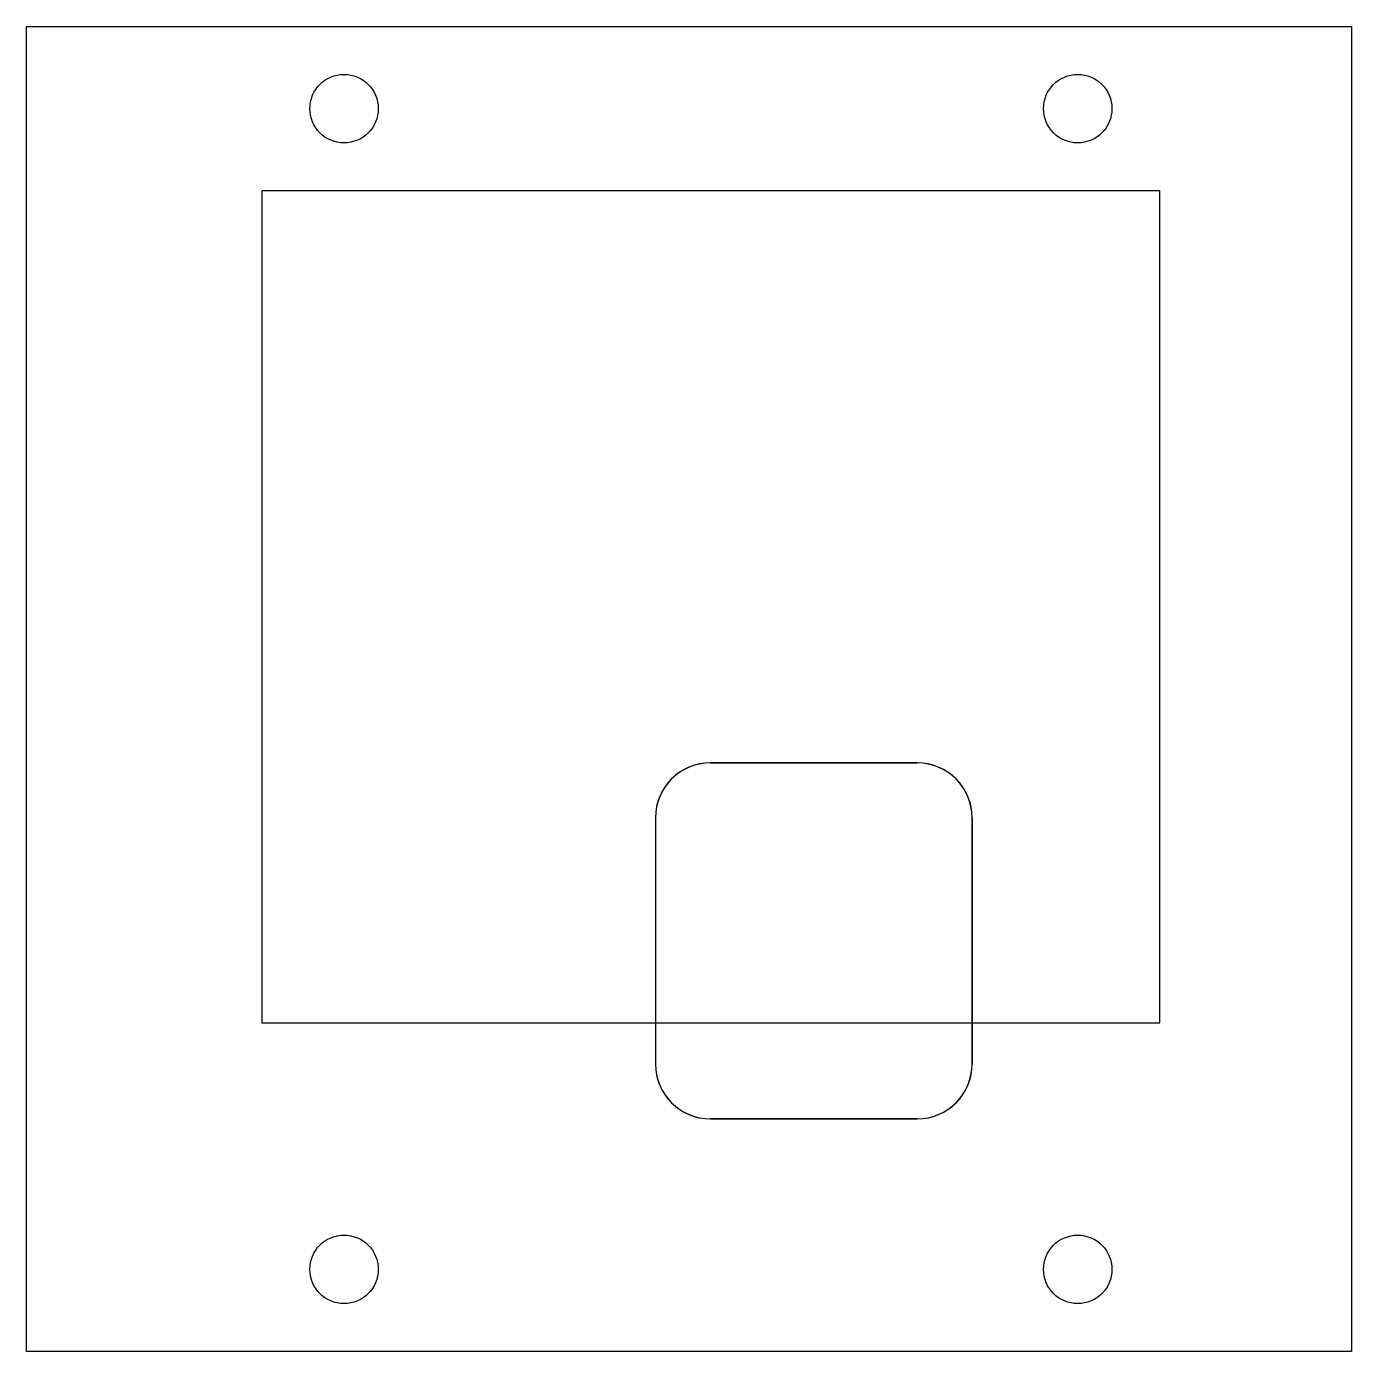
# Model space of a CAD drawing. Header units: millimetres. Extents: x 0 to 48.4, y 0 to 48.4.
import ezdxf

# ---------------------------------------------------------------- set-up
doc = ezdxf.new("R2010")
doc.units = ezdxf.units.MM
doc.layers.get('0').update_dxf_attribs({"linetype": 'CONTINUOUS'})

msp = doc.modelspace()

# ---------------------------------------------------------------- linework, layer by layer
for p, q in [((0, 48.4), (48.4, 48.4)), ((0, 0), (0, 48.4)), ((48.4, 48.4), (48.4, 0)), ((24.977, 21.5), (32.54, 21.5)), ((22.977, 19.5), (22.977, 10.5)), ((34.54, 19.5), (34.54, 10.5)), ((32.54, 8.5), (24.977, 8.5)), ((48.4, 0), (0, 0))]:
    msp.add_line(p, q)
for points in [[(0, 0), (0, 48.4), (48.4, 48.4), (48.4, 0)], [(8.6, 42.4), (8.6, 12), (41.4, 12), (41.4, 42.4)]]:
    msp.add_lwpolyline(points, close=True)
msp.add_lwpolyline([(22.977, 19.5), (22.977, 10.5, 0.414214), (24.977, 8.5), (32.54, 8.5, 0.414214), (34.54, 10.5), (34.54, 19.5, 0.414214), (32.54, 21.5), (24.977, 21.5, 0.414214)], format="xyb", close=True)
for centre in [(11.6, 45.4), (11.6, 45.4), (38.4, 45.4), (38.4, 45.4), (11.6, 3), (11.6, 3), (38.4, 3), (38.4, 3)]:
    msp.add_circle(centre, 1.25)
for centre, start, end in [((24.977, 19.5), 90, 180), ((32.54, 19.5), 0, 90), ((24.977, 10.5), 180, 270), ((32.54, 10.5), -90, 0)]:
    msp.add_arc(centre, 2, start, end)

doc.saveas('drawing.dxf')
